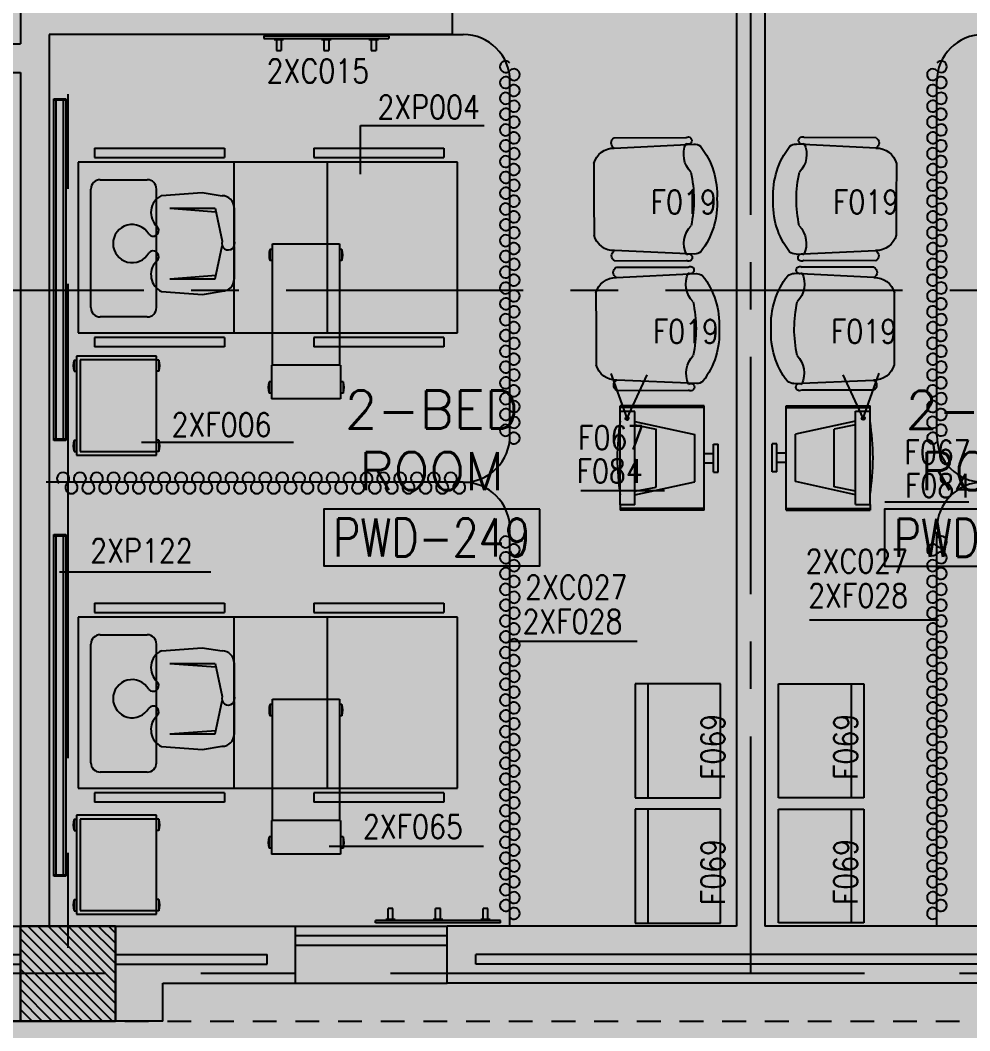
# Model space of a CAD drawing. Extents: x 88852.7 to 88945.7, y 39921.6 to 40001.1.
# Drawn here: x 88920.56 to 88925.57, y 39928.18 to 39933.5 of the extents above; entities that cross this region are included whole.
import ezdxf
from ezdxf.enums import TextEntityAlignment as Align

# ---------------------------------------------------------------- set-up
doc = ezdxf.new("R2010")
doc.units = 0
doc.header["$MEASUREMENT"] = 0
doc.header["$PDMODE"] = 34
for name, pattern in [('CENTER', [2, 1.25, -0.25, 0.25, -0.25]), ('CENTERX2', [4, 2.5, -0.5, 0.5, -0.5]), ('HIDDEN2', [0.1875, 0.125, -0.0625])]:
    doc.linetypes.add(name, pattern=pattern)
doc.layers.get('0').update_dxf_attribs({"linetype": 'CONTINUOUS'})
doc.layers.get('DEFPOINTS').update_dxf_attribs({"linetype": 'CONTINUOUS'})
for name, color, linetype in [('A-TEXT', 7, 'CONTINUOUS'), ('AX-DIM', 4, 'CONTINUOUS'), ('AXES', 11, 'CENTERX2'), ('AXES1', 11, 'CENTER'), ('COL', 2, 'CONTINUOUS'), ('HAT', 8, 'CONTINUOUS'), ('HIDDEN', 9, 'HIDDEN2'), ('INSUL', 4, 'CONTINUOUS'), ('MEDICAL', 4, 'CONTINUOUS'), ('NON-MEDICAL', 4, 'CONTINUOUS'), ('RM-BOX', 4, 'CONTINUOUS'), ('RM-NAME', 2, 'CONTINUOUS'), ('RM-NO', 2, 'CONTINUOUS'), ('WALL', 4, 'CONTINUOUS'), ('WIN', 3, 'CONTINUOUS')]:
    doc.layers.add(name, color=color, linetype=linetype)
doc.styles.add('ROMANS', font='ROMANS.shx', dxfattribs={"width": 0.6})
doc.dimstyles.new('DIM-OUT', dxfattribs={"dimscale": 0, "dimtxt": 0.24, "dimasz": 0.08, "dimexe": 0.02, "dimexo": 0.02, "dimgap": 0.05, "dimtad": 1, "dimdec": 0, "dimlfac": 1000, "dimzin": 0, "dimdsep": 46, "dimtxsty": 'ROMANS', "dimblk1": 'ARCHTICK', "dimblk2": 'ARCHTICK', "dimsah": 1, "dimcen": 0.01, "dimdle": 0.08, "dimclrd": 4, "dimclre": 4, "dimclrt": 2, "dimadec": 0, "dimazin": 0, "dimtp": 2, "dimtm": 2, "dimtfac": 0.114286, "dimtdec": 0, "dimtix": 1, "dimtmove": 2, "dimatfit": 3, "dimldrblk": 'ARCHTICK', "dimfxl": 0, "dimtolj": 1, "dimtzin": 0, "dimarcsym": 0})

# ---------------------------------------------------------------- blocks, each defined once
blk = doc.blocks.new('_ARCHTICK')
at = {"color": 0, "linetype": 'ByBlock', "const_width": 0.15}
blk.add_lwpolyline([(-0.5, -0.5), (0.5, 0.5)], dxfattribs=at)
blk = doc.blocks.new('*D596')
at = {"layer": 'AX-DIM', "color": 4, "lineweight": -2}
for p, q in [((88944.3103, 39928.3096), (88944.3103, 39922.9246)), ((88943.6303, 39928.2296), (88944.3303, 39928.2296)), ((88903.5404, 39923.0046), (88944.3303, 39923.0046))]:
    blk.add_line(p, q, dxfattribs=at)
at = {"layer": 'DEFPOINTS', "color": 0}
for p in [(88943.6103, 39928.2296), (88903.5204, 39923.0046), (88944.3103, 39923.0046)]:
    blk.add_point(p, dxfattribs=at)
at = {"layer": 'AX-DIM', "color": 4, "lineweight": -2, "xscale": 0.08, "yscale": 0.08, "zscale": 0.08}
for p, rotation in [((88944.3103, 39928.2296), 90), ((88944.3103, 39923.0046), 270)]:
    blk.add_blockref('_ARCHTICK', p, dxfattribs=dict(at, rotation=rotation))
at = {"layer": 'AX-DIM', "color": 2, "insert": (88944.1403, 39925.6171), "char_height": 0.24, "attachment_point": 5, "rotation": 90, "style": 'ROMANS'}
blk.add_mtext('\\A1;5225', dxfattribs=at)
blk = doc.blocks.new('RM1')
at = {"layer": 'RM-BOX'}
blk.add_lwpolyline([(569.9, -200), (-569.9, -200), (-569.9, -500), (569.9, -500)], close=True, dxfattribs=at)
at = {"layer": 'RM-NAME', "style": 'ROMANS'}
for tag, p in [('ROOMNAME1', (0, 323.8)), ('ROOMNAME2', (0, 0))]:
    blk.add_attdef(tag, text='', height=200, dxfattribs=at).set_placement(p, align=Align.MIDDLE)
at = {"layer": 'RM-NO', "style": 'ROMANS', "width": 0.8}
blk.add_attdef('ROOMNO', text='', height=200, dxfattribs=at).set_placement((0, -350), align=Align.MIDDLE)
blk = doc.blocks.new('*X566')
at = {"color": 0}
for p, q in [((238728.6, 177104.2), (239214.1, 177589.7)), ((238728.6, 177157.2), (239161.1, 177589.7)), ((238728.6, 177210.3), (239108, 177589.7)), ((238728.6, 177263.3), (239055, 177589.7)), ((238728.6, 177316.3), (239002, 177589.7)), ((238728.6, 177369.4), (238948.9, 177589.7)), ((238728.6, 177422.4), (238895.9, 177589.7)), ((238728.6, 177475.4), (238842.9, 177589.7)), ((238728.6, 177528.5), (238789.8, 177589.7)), ((238728.6, 177581.5), (238736.8, 177589.7)), ((238767.1, 177089.7), (239228.6, 177551.2)), ((238820.2, 177089.7), (239228.6, 177498.1)), ((238873.2, 177089.7), (239228.6, 177445.1)), ((238926.2, 177089.7), (239228.6, 177392.1)), ((238979.3, 177089.7), (239228.6, 177339)), ((239032.3, 177089.7), (239228.6, 177286)), ((239085.3, 177089.7), (239228.6, 177233)), ((239138.4, 177089.7), (239228.6, 177179.9)), ((239191.4, 177089.7), (239228.6, 177126.9))]:
    blk.add_line(p, q, dxfattribs=at)

msp = doc.modelspace()

# ---------------------------------------------------------------- linework, layer by layer
at = {"layer": 'AXES'}
for p, q in [((88920.8103, 39921.6153), (88920.8103, 40000.4279)), ((88945.0103, 39928.4796), (88876.9703, 39928.4796))]:
    msp.add_line(p, q, dxfattribs=at)
at = {"layer": 'AXES1'}
for p, q in [((88924.4103, 39928.4796), (88924.4103, 39987.2996)), ((88924.4103, 39928.4796), (88924.4103, 39987.2996)), ((88935.2103, 39932.0796), (88874.5703, 39932.0796)), ((88935.2103, 39932.0796), (88892.9203, 39932.0796)), ((88935.2103, 39932.0796), (88892.9203, 39932.0796))]:
    msp.add_line(p, q, dxfattribs=at)
at = {"layer": 'COL'}
msp.add_lwpolyline([(88921.0603, 39928.7296), (88921.0603, 39928.2296), (88920.5603, 39928.2296), (88920.5603, 39928.7296)], close=True, dxfattribs=at)
at = {"layer": 'HIDDEN'}
msp.add_line((88903.1103, 39928.2296), (88934.9603, 39928.2296), dxfattribs=at)
at = {"layer": 'INSUL'}
for p, q in [((88919.5603, 39928.5796), (88920.5603, 39928.5796)), ((88921.0603, 39928.5796), (88921.8603, 39928.5796)), ((88921.8603, 39928.5296), (88921.8603, 39928.5796)), ((88922.9603, 39928.5296), (88922.9603, 39928.5796)), ((88925.8603, 39928.5796), (88922.9603, 39928.5796)), ((88919.5603, 39928.5296), (88920.5603, 39928.5296)), ((88921.0603, 39928.5296), (88921.8603, 39928.5296)), ((88925.8603, 39928.5296), (88922.9603, 39928.5296))]:
    msp.add_line(p, q, dxfattribs=at)
at = {"layer": 'MEDICAL'}
for p, q in [((88922.507, 39933.4296), (88922.8946, 39933.4296)), ((88923.1407, 39931.3154), (88923.1407, 39933.1835)), ((88925.3911, 39931.3156), (88925.3911, 39933.1835)), ((88920.7358, 39933.0904), (88920.7989, 39933.0904)), ((88920.7358, 39931.29), (88920.7358, 39933.0904)), ((88920.7358, 39933.0842), (88920.7989, 39933.0842)), ((88920.7474, 39931.2961), (88920.7474, 39933.0842)), ((88920.7843, 39933.0842), (88920.7843, 39931.2961)), ((88920.7989, 39933.0904), (88920.7989, 39931.29)), ((88920.9501, 39932.8306), (88920.9501, 39932.7814)), ((88920.9501, 39932.8306), (88921.6358, 39932.8306)), ((88920.9501, 39932.7814), (88921.6358, 39932.7814)), ((88921.6358, 39932.8306), (88921.6358, 39932.7814)), ((88922.1059, 39932.8306), (88922.1059, 39932.7814)), ((88922.1059, 39932.8306), (88922.7916, 39932.8306)), ((88922.1059, 39932.7814), (88922.7916, 39932.7814)), ((88922.7916, 39932.8306), (88922.7916, 39932.7814)), ((88920.8641, 39932.7564), (88920.8641, 39931.8564)), ((88922.8641, 39932.7564), (88920.8641, 39932.7564)), ((88921.6845, 39932.7564), (88921.6845, 39931.8564)), ((88922.1766, 39932.7564), (88922.1766, 39931.8564)), ((88922.8641, 39931.8564), (88922.8641, 39932.7564)), ((88920.9802, 39932.6641), (88921.2276, 39932.6641)), ((88920.931, 39931.9896), (88920.931, 39932.6149)), ((88921.2768, 39931.9896), (88921.2768, 39932.6149)), ((88921.8894, 39932.3255), (88922.2413, 39932.3255)), ((88921.8894, 39931.6857), (88921.8894, 39932.3255)), ((88922.2413, 39932.3255), (88922.2413, 39931.6857)), ((88921.8894, 39932.2966), (88921.875, 39932.2966)), ((88921.875, 39932.2966), (88921.875, 39932.2376)), ((88922.2542, 39932.2966), (88922.2413, 39932.2966)), ((88922.2542, 39932.2966), (88922.2542, 39932.2376)), ((88921.8894, 39932.2376), (88921.875, 39932.2376)), ((88922.2542, 39932.2376), (88922.2413, 39932.2376)), ((88921.2276, 39931.9404), (88920.9802, 39931.9404)), ((88920.8641, 39931.8564), (88922.8641, 39931.8564)), ((88921.6358, 39931.8314), (88920.9501, 39931.8314)), ((88920.9501, 39931.8314), (88920.9501, 39931.7822)), ((88921.6358, 39931.8314), (88921.6358, 39931.7822)), ((88922.7916, 39931.8314), (88922.1059, 39931.8314)), ((88922.1059, 39931.8314), (88922.1059, 39931.7822)), ((88922.7916, 39931.8314), (88922.7916, 39931.7822)), ((88921.6358, 39931.7822), (88920.9501, 39931.7822)), ((88922.7916, 39931.7822), (88922.1059, 39931.7822)), ((88920.8543, 39931.7342), (88920.8543, 39931.2126)), ((88921.2775, 39931.7342), (88920.8543, 39931.7342)), ((88920.874, 39931.7145), (88920.874, 39931.2322)), ((88921.2775, 39931.7145), (88920.874, 39931.7145)), ((88921.2775, 39931.2126), (88921.2775, 39931.7342)), ((88920.8421, 39931.7132), (88920.8421, 39931.6541)), ((88920.8421, 39931.7132), (88920.8543, 39931.7132)), ((88921.2897, 39931.7132), (88921.2775, 39931.7132)), ((88921.2897, 39931.7132), (88921.2897, 39931.6541)), ((88922.2474, 39931.6857), (88921.8833, 39931.6857)), ((88921.8833, 39931.6857), (88921.8833, 39931.5085)), ((88922.2474, 39931.6857), (88922.2474, 39931.5085)), ((88920.8421, 39931.6541), (88920.8543, 39931.6541)), ((88921.2897, 39931.6541), (88921.2775, 39931.6541)), ((88923.7585, 39931.4065), (88923.6737, 39931.6433)), ((88923.7585, 39931.4065), (88923.8633, 39931.6351)), ((88925.0028, 39931.4067), (88924.898, 39931.6354)), ((88925.0028, 39931.4067), (88925.0876, 39931.6435)), ((88921.8833, 39931.5986), (88921.8713, 39931.5986)), ((88921.8713, 39931.5986), (88921.8713, 39931.5395)), ((88922.2617, 39931.5986), (88922.2474, 39931.5986)), ((88922.2617, 39931.5986), (88922.2617, 39931.5395)), ((88921.8833, 39931.5395), (88921.8713, 39931.5395)), ((88922.2474, 39931.5085), (88921.8833, 39931.5085)), ((88922.2617, 39931.5395), (88922.2474, 39931.5395)), ((88923.7223, 39931.443), (88923.7223, 39931.4725)), ((88924.1652, 39931.4725), (88923.7223, 39931.4725)), ((88924.1652, 39931.4627), (88923.7223, 39931.4627)), ((88924.1652, 39930.9214), (88924.1652, 39931.4725)), ((88924.5961, 39931.4728), (88925.0391, 39931.4728)), ((88924.5961, 39930.9216), (88924.5961, 39931.4728)), ((88924.5961, 39931.4629), (88925.0391, 39931.4629)), ((88925.0391, 39931.4433), (88925.0391, 39931.4728)), ((88923.7996, 39931.443), (88923.7223, 39931.443)), ((88923.7223, 39930.9509), (88923.7223, 39931.443)), ((88923.7996, 39930.9509), (88923.7996, 39931.443)), ((88924.9617, 39930.9511), (88924.9617, 39931.4433)), ((88924.9617, 39931.4433), (88925.0391, 39931.4433)), ((88925.0391, 39930.9511), (88925.0391, 39931.4433)), ((88923.7996, 39931.3903), (88924.116, 39931.3217)), ((88923.7996, 39931.3716), (88923.9121, 39931.3497)), ((88923.9121, 39931.0442), (88923.9121, 39931.3497)), ((88924.9617, 39931.3906), (88924.6454, 39931.322)), ((88924.9617, 39931.3719), (88924.8492, 39931.3499)), ((88924.8492, 39931.0445), (88924.8492, 39931.3499)), ((88920.7989, 39931.2961), (88920.7358, 39931.2961)), ((88920.7989, 39931.29), (88920.7358, 39931.29)), ((88920.8421, 39931.2904), (88920.8421, 39931.2314)), ((88920.8421, 39931.2904), (88920.8543, 39931.2904)), ((88921.2897, 39931.2904), (88921.2775, 39931.2904)), ((88921.2897, 39931.2904), (88921.2897, 39931.2314)), ((88924.116, 39931.0722), (88924.116, 39931.3217)), ((88924.6454, 39931.0724), (88924.6454, 39931.322)), ((88924.2144, 39931.1231), (88924.2144, 39931.2708)), ((88924.2144, 39931.2708), (88924.2388, 39931.2708)), ((88924.2388, 39931.1231), (88924.2388, 39931.2708)), ((88924.5469, 39931.271), (88924.5225, 39931.271)), ((88924.5225, 39931.1234), (88924.5225, 39931.271)), ((88924.5469, 39931.1234), (88924.5469, 39931.271)), ((88920.8421, 39931.2314), (88920.8543, 39931.2314)), ((88920.8543, 39931.2126), (88921.2775, 39931.2126)), ((88920.874, 39931.2322), (88921.2775, 39931.2322)), ((88921.2897, 39931.2314), (88921.2775, 39931.2314)), ((88924.1652, 39931.2216), (88924.2144, 39931.2216)), ((88924.5961, 39931.2218), (88924.5469, 39931.2218)), ((88924.1652, 39931.1723), (88924.2144, 39931.1723)), ((88924.5961, 39931.1726), (88924.5469, 39931.1726)), ((88924.2144, 39931.1231), (88924.2388, 39931.1231)), ((88924.5469, 39931.1234), (88924.5225, 39931.1234)), ((88922.8946, 39931.0693), (88920.6959, 39931.0693)), ((88923.7996, 39931.0036), (88924.116, 39931.0722)), ((88923.7996, 39931.0223), (88923.9121, 39931.0442)), ((88924.9617, 39931.0038), (88924.6454, 39931.0724)), ((88924.9617, 39931.0225), (88924.8492, 39931.0445)), ((88923.7996, 39930.9509), (88923.7223, 39930.9509)), ((88923.7223, 39930.9509), (88923.7223, 39930.9214)), ((88924.1652, 39930.9312), (88923.7223, 39930.9312)), ((88924.1652, 39930.9214), (88923.7223, 39930.9214)), ((88924.5961, 39930.9314), (88925.0391, 39930.9314)), ((88924.5961, 39930.9216), (88925.0391, 39930.9216)), ((88924.9617, 39930.9511), (88925.0391, 39930.9511)), ((88925.0391, 39930.9511), (88925.0391, 39930.9216)), ((88923.1407, 39928.7296), (88923.1407, 39930.8202)), ((88920.7358, 39928.9928), (88920.7358, 39930.7931)), ((88920.7358, 39930.7931), (88920.7989, 39930.7931)), ((88920.7358, 39930.787), (88920.7989, 39930.787)), ((88920.7474, 39928.9989), (88920.7474, 39930.787)), ((88920.7843, 39930.787), (88920.7843, 39928.9989)), ((88920.7989, 39930.7931), (88920.7989, 39928.9928)), ((88925.3911, 39928.7298), (88925.3911, 39930.8082)), ((88920.9501, 39930.4318), (88920.9501, 39930.3826)), ((88920.9501, 39930.4318), (88921.6358, 39930.4318)), ((88921.6358, 39930.4318), (88921.6358, 39930.3826)), ((88922.1059, 39930.4318), (88922.1059, 39930.3826)), ((88922.1059, 39930.4318), (88922.7916, 39930.4318)), ((88922.7916, 39930.4318), (88922.7916, 39930.3826)), ((88920.8641, 39930.3576), (88920.8641, 39929.4576)), ((88922.8641, 39930.3576), (88920.8641, 39930.3576)), ((88920.9501, 39930.3826), (88921.6358, 39930.3826)), ((88921.6845, 39930.3576), (88921.6845, 39929.4576)), ((88922.1059, 39930.3826), (88922.7916, 39930.3826)), ((88922.1766, 39930.3576), (88922.1766, 39929.4576)), ((88922.8641, 39929.4576), (88922.8641, 39930.3576)), ((88920.9802, 39930.2653), (88921.2276, 39930.2653)), ((88920.931, 39929.5908), (88920.931, 39930.2161)), ((88921.2768, 39929.5908), (88921.2768, 39930.2161)), ((88921.8894, 39929.2869), (88921.8894, 39929.9266)), ((88921.8894, 39929.9266), (88922.2413, 39929.9266)), ((88922.2413, 39929.9266), (88922.2413, 39929.2869)), ((88921.8894, 39929.8978), (88921.875, 39929.8978)), ((88921.875, 39929.8978), (88921.875, 39929.8388)), ((88922.2542, 39929.8978), (88922.2413, 39929.8978)), ((88922.2542, 39929.8978), (88922.2542, 39929.8388)), ((88921.8894, 39929.8388), (88921.875, 39929.8388)), ((88922.2542, 39929.8388), (88922.2413, 39929.8388)), ((88921.2276, 39929.5415), (88920.9802, 39929.5415)), ((88920.8641, 39929.4576), (88922.8641, 39929.4576)), ((88921.6358, 39929.4326), (88920.9501, 39929.4326)), ((88920.9501, 39929.4326), (88920.9501, 39929.3834)), ((88921.6358, 39929.4326), (88921.6358, 39929.3834)), ((88922.7916, 39929.4326), (88922.1059, 39929.4326)), ((88922.1059, 39929.4326), (88922.1059, 39929.3834)), ((88922.7916, 39929.4326), (88922.7916, 39929.3834)), ((88921.6358, 39929.3834), (88920.9501, 39929.3834)), ((88922.7916, 39929.3834), (88922.1059, 39929.3834)), ((88920.8421, 39929.2927), (88920.8421, 39929.2337)), ((88920.8421, 39929.2927), (88920.8543, 39929.2927)), ((88921.2775, 39929.3138), (88920.8543, 39929.3138)), ((88920.8543, 39929.3138), (88920.8543, 39928.7921)), ((88920.874, 39929.2941), (88920.874, 39928.8118)), ((88921.2775, 39929.2941), (88920.874, 39929.2941)), ((88921.2775, 39928.7921), (88921.2775, 39929.3138)), ((88921.2897, 39929.2927), (88921.2775, 39929.2927)), ((88921.2897, 39929.2927), (88921.2897, 39929.2337)), ((88922.2474, 39929.2869), (88921.8833, 39929.2869)), ((88921.8833, 39929.2869), (88921.8833, 39929.1097)), ((88922.2474, 39929.2869), (88922.2474, 39929.1097)), ((88920.8421, 39929.2337), (88920.8543, 39929.2337)), ((88921.2897, 39929.2337), (88921.2775, 39929.2337)), ((88921.8833, 39929.1998), (88921.8713, 39929.1998)), ((88921.8713, 39929.1998), (88921.8713, 39929.1407)), ((88922.2617, 39929.1998), (88922.2474, 39929.1998)), ((88922.2617, 39929.1998), (88922.2617, 39929.1407)), ((88921.8833, 39929.1407), (88921.8713, 39929.1407)), ((88922.2474, 39929.1097), (88921.8833, 39929.1097)), ((88922.2617, 39929.1407), (88922.2474, 39929.1407)), ((88920.7989, 39928.9989), (88920.7358, 39928.9989)), ((88920.7989, 39928.9928), (88920.7358, 39928.9928)), ((88920.8421, 39928.87), (88920.8421, 39928.811)), ((88920.8421, 39928.87), (88920.8543, 39928.87)), ((88921.2897, 39928.87), (88921.2775, 39928.87)), ((88921.2897, 39928.87), (88921.2897, 39928.811)), ((88920.8421, 39928.811), (88920.8543, 39928.811)), ((88920.8543, 39928.7921), (88921.2775, 39928.7921)), ((88920.874, 39928.8118), (88921.2775, 39928.8118)), ((88921.2897, 39928.811), (88921.2775, 39928.811))]:
    msp.add_line(p, q, dxfattribs=at)
at = {"layer": 'MEDICAL', "const_width": 0.000738}
for points in [[(88923.6737, 39931.6207, -1), (88923.6737, 39931.6215, -1)], [(88923.8633, 39931.6122, -1), (88923.8633, 39931.6129, -1)], [(88924.898, 39931.6125, 1), (88924.898, 39931.6132, 1)], [(88925.0876, 39931.621, 1), (88925.0876, 39931.6217, 1)]]:
    msp.add_lwpolyline(points, format="xyb", close=True, dxfattribs=at)
at = {"layer": 'MEDICAL'}
for centre, radius in [((88923.7581, 39931.406), 0.00868), ((88923.7581, 39931.406), 0.00533), ((88925.0032, 39931.4063), 0.00868), ((88925.0032, 39931.4063), 0.00533)]:
    msp.add_circle(centre, radius, dxfattribs=at)
for centre, radius, start, end in [((88922.8946, 39933.1835), 0.2461, 0, 90), ((88925.6372, 39933.1835), 0.2461, 90, 180), ((88920.9802, 39932.6149), 0.0492, 90, 180), ((88921.2276, 39932.6149), 0.0492, 0, 90), ((88921.9612, 39932.2671), 0.091, 161.0754, 198.9246), ((88922.1681, 39932.2671), 0.091, 341.0754, 18.9246), ((88920.9802, 39931.9896), 0.0492, 180, 270), ((88921.2276, 39931.9896), 0.0492, 270, 0), ((88920.9283, 39931.6836), 0.091, 161.0754, 198.9246), ((88921.2036, 39931.6836), 0.091, 341.0754, 18.9246), ((88921.9574, 39931.5691), 0.091, 161.0754, 198.9246), ((88922.1755, 39931.5691), 0.091, 341.0754, 18.9246), ((88924.8922, 39931.197), 1.1858, 170.6153, 189.3847), ((88923.8691, 39931.1972), 1.1858, 350.6153, 9.3847), ((88920.9283, 39931.2609), 0.091, 161.0754, 198.9246), ((88921.2036, 39931.2609), 0.091, 341.0754, 18.9246), ((88922.8946, 39931.3154), 0.2461, 270, 0.0013), ((88925.6372, 39931.3156), 0.2461, 180, 270), ((88922.8946, 39930.8232), 0.2461, 0, 90), ((88925.6372, 39930.8235), 0.2461, 90, 180), ((88920.9802, 39930.2161), 0.0492, 90, 180), ((88921.2276, 39930.2161), 0.0492, 0, 90), ((88921.9612, 39929.8683), 0.091, 161.0754, 198.9246), ((88922.1681, 39929.8683), 0.091, 341.0754, 18.9246), ((88920.9802, 39929.5908), 0.0492, 180, 270), ((88921.2276, 39929.5908), 0.0492, 270, 0), ((88920.9283, 39929.2632), 0.091, 161.0754, 198.9246), ((88921.2036, 39929.2632), 0.091, 341.0754, 18.9246), ((88921.9574, 39929.1703), 0.091, 161.0754, 198.9246), ((88922.1755, 39929.1703), 0.091, 341.0754, 18.9246), ((88920.9283, 39928.8405), 0.091, 161.0754, 198.9246), ((88921.2036, 39928.8405), 0.091, 341.0754, 18.9246)]:
    msp.add_arc(centre, radius, start, end, dxfattribs=at)
at = {"layer": 'MEDICAL', "color": 15}
for centre, radius, start, end in [((88923.118, 39933.2592), 0.0302, 43.5684, 316.4316), ((88925.4137, 39933.2595), 0.0302, 223.5684, 136.4316), ((88923.118, 39933.1759), 0.0302, 43.5684, 316.4316), ((88923.1618, 39933.2176), 0.0302, 223.5684, 136.4316), ((88925.3699, 39933.2178), 0.0302, 43.5684, 316.4316), ((88925.4137, 39933.1762), 0.0302, 223.5684, 136.4316), ((88923.1618, 39933.1343), 0.0302, 223.5684, 136.4316), ((88925.3699, 39933.1345), 0.0302, 43.5684, 316.4316), ((88923.118, 39933.0926), 0.0302, 43.5684, 316.4316), ((88925.4137, 39933.0928), 0.0302, 223.5684, 136.4316), ((88923.1618, 39933.0509), 0.0302, 223.5684, 136.4316), ((88925.3699, 39933.0512), 0.0302, 43.5684, 316.4316), ((88923.118, 39933.0093), 0.0302, 43.5684, 316.4316), ((88923.1618, 39932.9676), 0.0302, 223.5684, 136.4316), ((88925.3699, 39932.9679), 0.0302, 43.5684, 316.4316), ((88925.4137, 39933.0095), 0.0302, 223.5684, 136.4316), ((88923.118, 39932.926), 0.0302, 43.5684, 316.4316), ((88925.4137, 39932.9262), 0.0302, 223.5684, 136.4316), ((88923.1618, 39932.8843), 0.0302, 223.5684, 136.4316), ((88925.3699, 39932.8846), 0.0302, 43.5684, 316.4316), ((88923.118, 39932.8427), 0.0302, 43.5684, 316.4316), ((88925.4137, 39932.8429), 0.0302, 223.5684, 136.4316), ((88923.118, 39932.7593), 0.0302, 43.5684, 316.4316), ((88923.1618, 39932.801), 0.0302, 223.5684, 136.4316), ((88925.3699, 39932.8012), 0.0302, 43.5684, 316.4316), ((88925.4137, 39932.7596), 0.0302, 223.5684, 136.4316), ((88923.1618, 39932.7177), 0.0302, 223.5684, 136.4316), ((88925.3699, 39932.7179), 0.0302, 43.5684, 316.4316), ((88923.118, 39932.676), 0.0302, 43.5684, 316.4316), ((88925.4137, 39932.6763), 0.0302, 223.5684, 136.4316), ((88923.118, 39932.5927), 0.0302, 43.5684, 316.4316), ((88923.1618, 39932.6344), 0.0302, 223.5684, 136.4316), ((88925.3699, 39932.6346), 0.0302, 43.5684, 316.4316), ((88925.4137, 39932.593), 0.0302, 223.5684, 136.4316), ((88923.1618, 39932.5511), 0.0302, 223.5684, 136.4316), ((88925.3699, 39932.5513), 0.0302, 43.5684, 316.4316), ((88923.118, 39932.5094), 0.0302, 43.5684, 316.4316), ((88925.4137, 39932.5096), 0.0302, 223.5684, 136.4316), ((88923.1618, 39932.4677), 0.0302, 223.5684, 136.4316), ((88925.3699, 39932.468), 0.0302, 43.5684, 316.4316), ((88923.118, 39932.4261), 0.0302, 43.5684, 316.4316), ((88923.1618, 39932.3844), 0.0302, 223.5684, 136.4316), ((88925.3699, 39932.3847), 0.0302, 43.5684, 316.4316), ((88925.4137, 39932.4263), 0.0302, 223.5684, 136.4316), ((88923.118, 39932.3428), 0.0302, 43.5684, 316.4316), ((88925.4137, 39932.343), 0.0302, 223.5684, 136.4316), ((88923.1618, 39932.3011), 0.0302, 223.5684, 136.4316), ((88925.3699, 39932.3014), 0.0302, 43.5684, 316.4316), ((88923.118, 39932.2595), 0.0302, 43.5684, 316.4316), ((88923.1618, 39932.2178), 0.0302, 223.5684, 136.4316), ((88925.3699, 39932.2181), 0.0302, 43.5684, 316.4316), ((88925.4137, 39932.2597), 0.0302, 223.5684, 136.4316), ((88923.118, 39932.1761), 0.0302, 43.5684, 316.4316), ((88925.4137, 39932.1764), 0.0302, 223.5684, 136.4316), ((88923.1618, 39932.1345), 0.0302, 223.5684, 136.4316), ((88925.3699, 39932.1347), 0.0302, 43.5684, 316.4316), ((88923.118, 39932.0928), 0.0302, 43.5684, 316.4316), ((88925.4137, 39932.0931), 0.0302, 223.5684, 136.4316), ((88923.118, 39932.0095), 0.0302, 43.5684, 316.4316), ((88923.1618, 39932.0512), 0.0302, 223.5684, 136.4316), ((88925.3699, 39932.0514), 0.0302, 43.5684, 316.4316), ((88925.4137, 39932.0098), 0.0302, 223.5684, 136.4316), ((88923.1618, 39931.9679), 0.0302, 223.5684, 136.4316), ((88925.3699, 39931.9681), 0.0302, 43.5684, 316.4316), ((88923.118, 39931.9262), 0.0302, 43.5684, 316.4316), ((88925.4137, 39931.9265), 0.0302, 223.5684, 136.4316), ((88923.1618, 39931.8846), 0.0302, 223.5684, 136.4316), ((88925.3699, 39931.8848), 0.0302, 43.5684, 316.4316), ((88923.118, 39931.8429), 0.0302, 43.5684, 316.4316), ((88923.1618, 39931.8012), 0.0302, 223.5684, 136.4316), ((88925.3699, 39931.8015), 0.0302, 43.5684, 316.4316), ((88925.4137, 39931.8431), 0.0302, 223.5684, 136.4316), ((88923.118, 39931.7596), 0.0302, 43.5684, 316.4316), ((88925.4137, 39931.7598), 0.0302, 223.5684, 136.4316), ((88923.1618, 39931.7179), 0.0302, 223.5684, 136.4316), ((88925.3699, 39931.7182), 0.0302, 43.5684, 316.4316), ((88923.118, 39931.6763), 0.0302, 43.5684, 316.4316), ((88923.1618, 39931.6346), 0.0302, 223.5684, 136.4316), ((88925.3699, 39931.6349), 0.0302, 43.5684, 316.4316), ((88925.4137, 39931.6765), 0.0302, 223.5684, 136.4316), ((88923.118, 39931.593), 0.0302, 43.5684, 316.4316), ((88925.4137, 39931.5932), 0.0302, 223.5684, 136.4316), ((88923.1618, 39931.5513), 0.0302, 223.5684, 136.4316), ((88925.3699, 39931.5515), 0.0302, 43.5684, 316.4316), ((88923.118, 39931.5096), 0.0302, 43.5684, 316.4316), ((88925.4137, 39931.5099), 0.0302, 223.5684, 136.4316), ((88923.118, 39931.4263), 0.0302, 43.5684, 316.4316), ((88923.1618, 39931.468), 0.0302, 223.5684, 136.4316), ((88925.3699, 39931.4682), 0.0302, 43.5684, 316.4316), ((88925.4137, 39931.4266), 0.0302, 223.5684, 136.4316), ((88923.1618, 39931.3847), 0.0302, 223.5684, 136.4316), ((88925.3699, 39931.3849), 0.0302, 43.5684, 316.4316), ((88923.118, 39931.343), 0.0302, 43.5684, 316.4316), ((88925.4137, 39931.3433), 0.0302, 223.5684, 136.4316), ((88923.1618, 39931.3014), 0.0302, 223.5684, 136.4316), ((88925.3699, 39931.3016), 0.0302, 43.5684, 316.4316), ((88920.7842, 39931.0881), 0.0322, 313.5684, 226.4316), ((88920.8731, 39931.0881), 0.0322, 313.5684, 226.4316), ((88920.9619, 39931.0881), 0.0322, 313.5684, 226.4316), ((88921.0508, 39931.0881), 0.0322, 313.5684, 226.4316), ((88921.1397, 39931.0881), 0.0322, 313.5684, 226.4316), ((88921.2285, 39931.0881), 0.0322, 313.5684, 226.4316), ((88921.3174, 39931.0881), 0.0322, 313.5684, 226.4316), ((88921.4063, 39931.0881), 0.0322, 313.5684, 226.4316), ((88921.4951, 39931.0881), 0.0322, 313.5684, 226.4316), ((88921.584, 39931.0881), 0.0322, 313.5684, 226.4316), ((88921.6729, 39931.0881), 0.0322, 313.5684, 226.4316), ((88921.7617, 39931.0881), 0.0322, 313.5684, 226.4316), ((88921.8506, 39931.0881), 0.0322, 313.5684, 226.4316), ((88921.9395, 39931.0881), 0.0322, 313.5684, 226.4316), ((88922.0283, 39931.0881), 0.0322, 313.5684, 226.4316), ((88922.1172, 39931.0881), 0.0322, 313.5684, 226.4316), ((88922.2061, 39931.0881), 0.0322, 313.5684, 226.4316), ((88922.2949, 39931.0881), 0.0322, 313.5684, 226.4316), ((88922.3838, 39931.0881), 0.0322, 313.5684, 226.4316), ((88922.4727, 39931.0881), 0.0322, 313.5684, 226.4316), ((88922.5616, 39931.0881), 0.0322, 313.5684, 226.4316), ((88922.6504, 39931.0881), 0.0322, 313.5684, 226.4316), ((88922.7393, 39931.0881), 0.0322, 313.5684, 226.4316), ((88922.8282, 39931.0881), 0.0322, 313.5684, 226.4316), ((88920.8286, 39931.0414), 0.0322, 133.5684, 46.4316), ((88920.9175, 39931.0414), 0.0322, 133.5684, 46.4316), ((88921.0064, 39931.0414), 0.0322, 133.5684, 46.4316), ((88921.0952, 39931.0414), 0.0322, 133.5684, 46.4316), ((88921.1841, 39931.0414), 0.0322, 133.5684, 46.4316), ((88921.273, 39931.0414), 0.0322, 133.5684, 46.4316), ((88921.3618, 39931.0414), 0.0322, 133.5684, 46.4316), ((88921.4507, 39931.0414), 0.0322, 133.5684, 46.4316), ((88921.5396, 39931.0414), 0.0322, 133.5684, 46.4316), ((88921.6284, 39931.0414), 0.0322, 133.5684, 46.4316), ((88921.7173, 39931.0414), 0.0322, 133.5684, 46.4316), ((88921.8062, 39931.0414), 0.0322, 133.5684, 46.4316), ((88921.895, 39931.0414), 0.0322, 133.5684, 46.4316), ((88921.9839, 39931.0414), 0.0322, 133.5684, 46.4316), ((88922.0728, 39931.0414), 0.0322, 133.5684, 46.4316), ((88922.1616, 39931.0414), 0.0322, 133.5684, 46.4316), ((88922.2505, 39931.0414), 0.0322, 133.5684, 46.4316), ((88922.3394, 39931.0414), 0.0322, 133.5684, 46.4316), ((88922.4282, 39931.0414), 0.0322, 133.5684, 46.4316), ((88922.5171, 39931.0414), 0.0322, 133.5684, 46.4316), ((88922.606, 39931.0414), 0.0322, 133.5684, 46.4316), ((88922.6949, 39931.0414), 0.0322, 133.5684, 46.4316), ((88922.7837, 39931.0414), 0.0322, 133.5684, 46.4316), ((88922.8726, 39931.0414), 0.0322, 133.5684, 46.4316), ((88923.118, 39930.7545), 0.0302, 43.5684, 316.4316), ((88925.4137, 39930.7548), 0.0302, 223.5684, 136.4316), ((88923.1618, 39930.7129), 0.0302, 223.5684, 136.4316), ((88925.3699, 39930.7131), 0.0302, 43.5684, 316.4316), ((88923.118, 39930.6712), 0.0302, 43.5684, 316.4316), ((88923.1618, 39930.6296), 0.0302, 223.5684, 136.4316), ((88925.3699, 39930.6298), 0.0302, 43.5684, 316.4316), ((88925.4137, 39930.6715), 0.0302, 223.5684, 136.4316), ((88923.118, 39930.5879), 0.0302, 43.5684, 316.4316), ((88925.4137, 39930.5882), 0.0302, 223.5684, 136.4316), ((88923.1618, 39930.5463), 0.0302, 223.5684, 136.4316), ((88925.3699, 39930.5465), 0.0302, 43.5684, 316.4316), ((88923.118, 39930.5046), 0.0302, 43.5684, 316.4316), ((88923.1618, 39930.4629), 0.0302, 223.5684, 136.4316), ((88925.3699, 39930.4632), 0.0302, 43.5684, 316.4316), ((88925.4137, 39930.5048), 0.0302, 223.5684, 136.4316), ((88923.118, 39930.4213), 0.0302, 43.5684, 316.4316), ((88925.4137, 39930.4215), 0.0302, 223.5684, 136.4316), ((88923.1618, 39930.3796), 0.0302, 223.5684, 136.4316), ((88925.3699, 39930.3799), 0.0302, 43.5684, 316.4316), ((88923.118, 39930.338), 0.0302, 43.5684, 316.4316), ((88925.4137, 39930.3382), 0.0302, 223.5684, 136.4316), ((88923.118, 39930.2547), 0.0302, 43.5684, 316.4316), ((88923.1618, 39930.2963), 0.0302, 223.5684, 136.4316), ((88925.3699, 39930.2966), 0.0302, 43.5684, 316.4316), ((88925.4137, 39930.2549), 0.0302, 223.5684, 136.4316), ((88923.1618, 39930.213), 0.0302, 223.5684, 136.4316), ((88925.3699, 39930.2133), 0.0302, 43.5684, 316.4316), ((88923.118, 39930.1713), 0.0302, 43.5684, 316.4316), ((88925.4137, 39930.1716), 0.0302, 223.5684, 136.4316), ((88923.118, 39930.088), 0.0302, 43.5684, 316.4316), ((88923.1618, 39930.1297), 0.0302, 223.5684, 136.4316), ((88925.3699, 39930.1299), 0.0302, 43.5684, 316.4316), ((88925.4137, 39930.0883), 0.0302, 223.5684, 136.4316), ((88923.1618, 39930.0464), 0.0302, 223.5684, 136.4316), ((88925.3699, 39930.0466), 0.0302, 43.5684, 316.4316), ((88923.118, 39930.0047), 0.0302, 43.5684, 316.4316), ((88925.4137, 39930.005), 0.0302, 223.5684, 136.4316), ((88923.1618, 39929.9631), 0.0302, 223.5684, 136.4316), ((88925.3699, 39929.9633), 0.0302, 43.5684, 316.4316), ((88923.118, 39929.9214), 0.0302, 43.5684, 316.4316), ((88923.1618, 39929.8798), 0.0302, 223.5684, 136.4316), ((88925.3699, 39929.88), 0.0302, 43.5684, 316.4316), ((88925.4137, 39929.9217), 0.0302, 223.5684, 136.4316), ((88923.118, 39929.8381), 0.0302, 43.5684, 316.4316), ((88925.4137, 39929.8383), 0.0302, 223.5684, 136.4316), ((88923.1618, 39929.7964), 0.0302, 223.5684, 136.4316), ((88925.3699, 39929.7967), 0.0302, 43.5684, 316.4316), ((88923.118, 39929.7548), 0.0302, 43.5684, 316.4316), ((88925.3699, 39929.7134), 0.0302, 43.5684, 316.4316), ((88925.4137, 39929.755), 0.0302, 223.5684, 136.4316), ((88923.118, 39929.6715), 0.0302, 43.5684, 316.4316), ((88923.1618, 39929.7131), 0.0302, 223.5684, 136.4316), ((88925.4137, 39929.6717), 0.0302, 223.5684, 136.4316), ((88923.1618, 39929.6298), 0.0302, 223.5684, 136.4316), ((88925.3699, 39929.6301), 0.0302, 43.5684, 316.4316), ((88923.118, 39929.5882), 0.0302, 43.5684, 316.4316), ((88925.4137, 39929.5884), 0.0302, 223.5684, 136.4316), ((88923.118, 39929.5048), 0.0302, 43.5684, 316.4316), ((88923.1618, 39929.5465), 0.0302, 223.5684, 136.4316), ((88925.3699, 39929.5467), 0.0302, 43.5684, 316.4316), ((88925.4137, 39929.5051), 0.0302, 223.5684, 136.4316), ((88923.1618, 39929.4632), 0.0302, 223.5684, 136.4316), ((88925.3699, 39929.4634), 0.0302, 43.5684, 316.4316), ((88923.118, 39929.4215), 0.0302, 43.5684, 316.4316), ((88925.4137, 39929.4218), 0.0302, 223.5684, 136.4316), ((88923.1618, 39929.3799), 0.0302, 223.5684, 136.4316), ((88925.3699, 39929.3801), 0.0302, 43.5684, 316.4316), ((88923.118, 39929.3382), 0.0302, 43.5684, 316.4316), ((88923.1618, 39929.2966), 0.0302, 223.5684, 136.4316), ((88925.3699, 39929.2968), 0.0302, 43.5684, 316.4316), ((88925.4137, 39929.3385), 0.0302, 223.5684, 136.4316), ((88923.118, 39929.2549), 0.0302, 43.5684, 316.4316), ((88925.4137, 39929.2551), 0.0302, 223.5684, 136.4316), ((88923.1618, 39929.2132), 0.0302, 223.5684, 136.4316), ((88925.3699, 39929.2135), 0.0302, 43.5684, 316.4316), ((88923.118, 39929.1716), 0.0302, 43.5684, 316.4316), ((88923.1618, 39929.1299), 0.0302, 223.5684, 136.4316), ((88925.3699, 39929.1302), 0.0302, 43.5684, 316.4316), ((88925.4137, 39929.1718), 0.0302, 223.5684, 136.4316), ((88923.118, 39929.0883), 0.0302, 43.5684, 316.4316), ((88925.4137, 39929.0885), 0.0302, 223.5684, 136.4316), ((88923.1618, 39929.0466), 0.0302, 223.5684, 136.4316), ((88925.3699, 39929.0469), 0.0302, 43.5684, 316.4316), ((88923.118, 39929.005), 0.0302, 43.5684, 316.4316), ((88925.4137, 39929.0052), 0.0302, 223.5684, 136.4316), ((88923.118, 39928.9217), 0.0302, 43.5684, 316.4316), ((88923.1618, 39928.9633), 0.0302, 223.5684, 136.4316), ((88925.3699, 39928.9636), 0.0302, 43.5684, 316.4316), ((88925.4137, 39928.9219), 0.0302, 223.5684, 136.4316), ((88923.1618, 39928.88), 0.0302, 223.5684, 136.4316), ((88925.3699, 39928.8802), 0.0302, 43.5684, 316.4316), ((88923.118, 39928.8383), 0.0302, 43.5684, 316.4316), ((88925.4137, 39928.8386), 0.0302, 223.5684, 136.4316), ((88923.1618, 39928.7967), 0.0302, 223.5684, 136.4316), ((88925.3699, 39928.7969), 0.0302, 43.5684, 316.4316)]:
    msp.add_arc(centre, radius, start, end, dxfattribs=at)
at = {"layer": 'NON-MEDICAL'}
for p, q in [((88921.842, 39933.4214), (88921.842, 39933.4087)), ((88921.842, 39933.4214), (88922.5024, 39933.4214)), ((88922.5024, 39933.4214), (88922.5024, 39933.4087)), ((88921.842, 39933.4087), (88922.5024, 39933.4087)), ((88921.8972, 39933.4087), (88921.8972, 39933.4037)), ((88921.8972, 39933.4037), (88921.9472, 39933.4037)), ((88921.9095, 39933.4037), (88921.9095, 39933.3452)), ((88921.9349, 39933.4037), (88921.9349, 39933.3452)), ((88921.9472, 39933.4087), (88921.9472, 39933.4037)), ((88922.1472, 39933.4087), (88922.1472, 39933.4037)), ((88922.1472, 39933.4037), (88922.1972, 39933.4037)), ((88922.1595, 39933.4037), (88922.1595, 39933.3452)), ((88922.1849, 39933.4037), (88922.1849, 39933.3452)), ((88922.1972, 39933.4087), (88922.1972, 39933.4037)), ((88922.3972, 39933.4087), (88922.3972, 39933.4037)), ((88922.3972, 39933.4037), (88922.4472, 39933.4037)), ((88922.4095, 39933.4037), (88922.4095, 39933.3452)), ((88922.4349, 39933.4037), (88922.4349, 39933.3452)), ((88922.4472, 39933.4087), (88922.4472, 39933.4037)), ((88921.9095, 39933.3452), (88921.9349, 39933.3452)), ((88922.1595, 39933.3452), (88922.1849, 39933.3452)), ((88922.4095, 39933.3452), (88922.4349, 39933.3452)), ((88921.3025, 39932.5803), (88921.5182, 39932.5958)), ((88921.5182, 39932.5958), (88921.6229, 39932.5792)), ((88921.3466, 39932.5131), (88921.5864, 39932.5134)), ((88921.5864, 39932.5134), (88921.6233, 39932.3391)), ((88921.6858, 39932.5164), (88921.6861, 39932.3426)), ((88921.3466, 39932.5131), (88921.5903, 39932.4951)), ((88921.5869, 39932.1421), (88921.6233, 39932.3162)), ((88921.6861, 39932.3127), (88921.6863, 39932.1393)), ((88921.347, 39932.1418), (88921.5907, 39932.1604)), ((88921.347, 39932.1418), (88921.5869, 39932.1421)), ((88921.3031, 39932.0746), (88921.5188, 39932.0596)), ((88921.5188, 39932.0596), (88921.6235, 39932.0764)), ((88921.3025, 39930.1815), (88921.5182, 39930.197)), ((88921.5182, 39930.197), (88921.6229, 39930.1804)), ((88921.6858, 39930.1176), (88921.6861, 39929.9437)), ((88921.3466, 39930.1143), (88921.5864, 39930.1146)), ((88921.3466, 39930.1143), (88921.5903, 39930.0963)), ((88921.5864, 39930.1146), (88921.6233, 39929.9403)), ((88924.2506, 39930.006), (88923.8006, 39930.006)), ((88923.8006, 39930.006), (88923.8006, 39929.406)), ((88923.8678, 39930.006), (88923.8678, 39929.406)), ((88924.2506, 39929.406), (88924.2506, 39930.006)), ((88924.5568, 39930.0062), (88925.0068, 39930.0062)), ((88924.5568, 39929.4062), (88924.5568, 39930.0062)), ((88924.9396, 39930.0062), (88924.9396, 39929.4062)), ((88925.0068, 39930.0062), (88925.0068, 39929.4062)), ((88921.5869, 39929.7433), (88921.6233, 39929.9174)), ((88921.6861, 39929.9139), (88921.6863, 39929.7405)), ((88921.347, 39929.743), (88921.5907, 39929.7616)), ((88921.347, 39929.743), (88921.5869, 39929.7433)), ((88921.3031, 39929.6758), (88921.5188, 39929.6608)), ((88921.5188, 39929.6608), (88921.6235, 39929.6776)), ((88923.8006, 39929.406), (88924.2506, 39929.406)), ((88925.0068, 39929.4062), (88924.5568, 39929.4062)), ((88924.2506, 39929.3461), (88923.8006, 39929.3461)), ((88923.8006, 39929.3461), (88923.8006, 39928.7461)), ((88923.8678, 39929.3461), (88923.8678, 39928.7461)), ((88924.2506, 39928.7461), (88924.2506, 39929.3461)), ((88924.5568, 39929.3463), (88925.0068, 39929.3463)), ((88924.5568, 39928.7463), (88924.5568, 39929.3463)), ((88924.9396, 39929.3463), (88924.9396, 39928.7463)), ((88925.0068, 39929.3463), (88925.0068, 39928.7463)), ((88922.5239, 39928.823), (88922.4985, 39928.823)), ((88922.4985, 39928.7645), (88922.4985, 39928.823)), ((88922.5239, 39928.7645), (88922.5239, 39928.823)), ((88922.7739, 39928.823), (88922.7485, 39928.823)), ((88922.7485, 39928.7645), (88922.7485, 39928.823)), ((88922.7739, 39928.7645), (88922.7739, 39928.823)), ((88923.0239, 39928.823), (88922.9985, 39928.823)), ((88922.9985, 39928.7645), (88922.9985, 39928.823)), ((88923.0239, 39928.7645), (88923.0239, 39928.823)), ((88923.0914, 39928.7595), (88922.431, 39928.7595)), ((88922.431, 39928.7468), (88922.431, 39928.7595)), ((88923.0914, 39928.7468), (88922.431, 39928.7468)), ((88922.5362, 39928.7645), (88922.4862, 39928.7645)), ((88922.4862, 39928.7595), (88922.4862, 39928.7645)), ((88922.5362, 39928.7595), (88922.5362, 39928.7645)), ((88922.7362, 39928.7595), (88922.7362, 39928.7645)), ((88922.7862, 39928.7645), (88922.7362, 39928.7645)), ((88922.7862, 39928.7595), (88922.7862, 39928.7645)), ((88922.9862, 39928.7595), (88922.9862, 39928.7645)), ((88923.0362, 39928.7645), (88922.9862, 39928.7645)), ((88923.0362, 39928.7595), (88923.0362, 39928.7645)), ((88923.0914, 39928.7468), (88923.0914, 39928.7595)), ((88923.8006, 39928.7461), (88924.2506, 39928.7461)), ((88925.0068, 39928.7463), (88924.5568, 39928.7463))]:
    msp.add_line(p, q, dxfattribs=at)
at = {"layer": 'NON-MEDICAL', "extrusion": (0, 0, -1)}
for p, q in [((88923.6905, 39932.8847), (88924.0689, 39932.886)), ((88923.6907, 39932.8306), (88924.1104, 39932.8516)), ((88925.0706, 39932.8309), (88924.6509, 39932.8518)), ((88925.0708, 39932.8849), (88924.6925, 39932.8862)), ((88923.5829, 39932.7492), (88923.5835, 39932.56)), ((88925.1784, 39932.7494), (88925.1778, 39932.5603)), ((88923.5835, 39932.56), (88923.5842, 39932.3709)), ((88925.1778, 39932.5603), (88925.1771, 39932.3711)), ((88924.1124, 39932.2721), (88923.6926, 39932.2902)), ((88924.6489, 39932.2723), (88925.0688, 39932.2904)), ((88923.6927, 39932.2361), (88924.0711, 39932.2374)), ((88923.7017, 39932.2022), (88924.0801, 39932.2035)), ((88925.0596, 39932.2024), (88924.6813, 39932.2037)), ((88925.0686, 39932.2363), (88924.6903, 39932.2376)), ((88923.7019, 39932.1481), (88924.1216, 39932.1691)), ((88925.0594, 39932.1484), (88924.6397, 39932.1693)), ((88923.5941, 39932.0667), (88923.5947, 39931.8775)), ((88925.1672, 39932.0669), (88925.1666, 39931.8778)), ((88923.5947, 39931.8775), (88923.5954, 39931.6883)), ((88925.1666, 39931.8778), (88925.1659, 39931.6886)), ((88924.6377, 39931.5898), (88925.0576, 39931.6079)), ((88924.1236, 39931.5896), (88923.7038, 39931.6076)), ((88923.7039, 39931.5536), (88924.0823, 39931.5549)), ((88925.0574, 39931.5538), (88924.6791, 39931.5551))]:
    msp.add_line(p, q, dxfattribs=at)
for centre, radius, start, end in [((-88924.0802, 39932.87), 0.0195, 54.6483, 304.9601), ((-88924.6812, 39932.8703), 0.0195, 235.0399, 125.3517), ((-88923.7046, 39932.8577), 0.0304, 297.2255, 62.3828), ((-88924.1917, 39932.7975), 0.1352, 315.8366, 24.7277), ((-88924.1125, 39932.8006), 0.051, 87.7164, 129.3439), ((-88923.8208, 39932.5856), 0.412, 141.8512, 183.2474), ((-88924.9406, 39932.5858), 0.412, 356.7526, 38.1488), ((-88924.6489, 39932.8009), 0.051, 50.6561, 92.2836), ((-88924.5696, 39932.7977), 0.1352, 155.2723, 224.1634), ((-88925.0567, 39932.8579), 0.0304, 117.6172, 242.7745), ((-88923.6876, 39932.7227), 0.108, 14.204, 91.6646), ((-88925.0737, 39932.7229), 0.108, 88.3354, 165.796), ((-88923.3598, 39932.5495), 0.7509, 168.1814, 179.0607), ((-88925.4015, 39932.5498), 0.7509, 0.9393, 11.8186), ((-88923.3598, 39932.569), 0.7509, 180.5476, 191.427), ((-88923.8209, 39932.5361), 0.412, 176.3609, 217.7571), ((-88924.9404, 39932.5363), 0.412, 322.2429, 3.6391), ((-88925.4016, 39932.5692), 0.7509, 348.573, 359.4524), ((-88924.1934, 39932.3267), 0.1352, 334.8807, 43.7718), ((-88924.568, 39932.327), 0.1352, 136.2282, 205.1193), ((-88923.6887, 39932.3981), 0.108, 267.9438, 345.4044), ((-88925.0726, 39932.3983), 0.108, 194.5956, 272.0562), ((-88923.7067, 39932.2632), 0.0304, 297.2255, 62.3828), ((-88924.0823, 39932.2534), 0.0195, 54.6483, 304.9601), ((-88924.1141, 39932.323), 0.051, 230.2645, 271.892), ((-88924.6472, 39932.3232), 0.051, 268.108, 309.7355), ((-88924.6791, 39932.2536), 0.0195, 235.0399, 125.3517), ((-88925.0547, 39932.2634), 0.0304, 117.6172, 242.7745), ((-88923.7158, 39932.1752), 0.0304, 297.2255, 62.3828), ((-88924.0914, 39932.1875), 0.0195, 54.6483, 304.9601), ((-88924.67, 39932.1878), 0.0195, 235.0399, 125.3517), ((-88925.0455, 39932.1754), 0.0304, 117.6172, 242.7745), ((-88923.6988, 39932.0402), 0.108, 14.204, 91.6646), ((-88924.2029, 39932.115), 0.1352, 315.8366, 24.7277), ((-88924.1237, 39932.1181), 0.051, 87.7164, 129.3439), ((-88923.832, 39931.9031), 0.412, 141.8512, 183.2474), ((-88924.9294, 39931.9033), 0.412, 356.7526, 38.1488), ((-88924.6377, 39932.1184), 0.051, 50.6561, 92.2836), ((-88924.5584, 39932.1152), 0.1352, 155.2723, 224.1634), ((-88925.0626, 39932.0404), 0.108, 88.3354, 165.796), ((-88923.371, 39931.867), 0.7509, 168.1814, 179.0607), ((-88925.3903, 39931.8672), 0.7509, 0.9393, 11.8186), ((-88923.371, 39931.8865), 0.7509, 180.5476, 191.427), ((-88923.8321, 39931.8536), 0.412, 176.3609, 217.7571), ((-88924.9292, 39931.8538), 0.412, 322.2429, 3.6391), ((-88925.3904, 39931.8867), 0.7509, 348.573, 359.4524), ((-88924.2046, 39931.6442), 0.1352, 334.8807, 43.7718), ((-88924.5568, 39931.6445), 0.1352, 136.2282, 205.1193), ((-88923.6999, 39931.7156), 0.108, 267.9438, 345.4044), ((-88925.0614, 39931.7158), 0.108, 194.5956, 272.0562), ((-88925.0435, 39931.5809), 0.0304, 117.6172, 242.7745), ((-88923.7179, 39931.5807), 0.0304, 297.2255, 62.3828), ((-88924.0935, 39931.5709), 0.0195, 54.6483, 304.9601), ((-88924.1253, 39931.6405), 0.051, 230.2645, 271.892), ((-88924.636, 39931.6407), 0.051, 268.108, 309.7355), ((-88924.6679, 39931.5711), 0.0195, 235.0399, 125.3517)]:
    msp.add_arc(centre, radius, start, end, dxfattribs=at)
at = {"layer": 'NON-MEDICAL'}
for centre, radius, start, end in [((88921.3472, 39932.491), 0.0998, 116.5786, 228.5374), ((88921.623, 39932.5164), 0.0629, 0.0677, 90.0677), ((88921.1484, 39932.3272), 0.1006, 29.3714, 330.764), ((88921.2588, 39932.3958), 0.0299, 220.1114, 29.168), ((88921.2441, 39932.3877), 0.0466, 29.0182, 52.5423), ((88921.6554, 39932.3276), 0.0341, 160.3052, 25.993), ((88921.259, 39932.2589), 0.0299, 330.9674, 140.024), ((88921.3476, 39932.164), 0.0998, 138.5793, 243.5569), ((88921.2443, 39932.267), 0.0466, 307.5931, 331.1172), ((88921.6234, 39932.1392), 0.0629, 270.0677, 0.0677), ((88921.3472, 39930.0922), 0.0998, 116.5786, 228.5374), ((88921.623, 39930.1176), 0.0629, 0.0677, 90.0677), ((88921.1484, 39929.9284), 0.1006, 29.3714, 330.764), ((88921.2588, 39929.997), 0.0299, 220.1114, 29.168), ((88921.2441, 39929.9889), 0.0466, 29.0182, 52.5423), ((88921.6554, 39929.9288), 0.0341, 160.3052, 25.993), ((88921.259, 39929.8601), 0.0299, 330.9674, 140.024), ((88921.3476, 39929.7652), 0.0998, 138.5793, 243.5569), ((88921.2443, 39929.8682), 0.0466, 307.5931, 331.1172), ((88921.6234, 39929.7404), 0.0629, 270.0677, 0.0677)]:
    msp.add_arc(centre, radius, start, end, dxfattribs=at)
at = {"layer": 'WALL'}
for p, q in [((88920.5603, 39935.4296), (88920.5603, 39933.3796)), ((88924.3353, 39935.3796), (88924.3353, 39928.7296)), ((88924.4853, 39935.3796), (88924.4853, 39928.7296)), ((88922.8353, 39933.6796), (88922.8353, 39933.4296)), ((88922.8353, 39933.4296), (88920.7103, 39933.4296)), ((88920.7103, 39933.4296), (88920.7103, 39928.7296)), ((88920.5603, 39933.2296), (88920.5603, 39928.7296)), ((88919.4103, 39928.7296), (88920.5603, 39928.7296)), ((88921.0603, 39928.7296), (88922.0103, 39928.7296)), ((88922.0103, 39928.4296), (88922.0103, 39928.7296)), ((88922.8103, 39928.4296), (88922.8103, 39928.7296)), ((88924.3353, 39928.7296), (88922.8103, 39928.7296)), ((88926.0103, 39928.7296), (88924.4853, 39928.7296)), ((88921.3103, 39928.4296), (88922.0103, 39928.4296)), ((88921.3103, 39928.2296), (88921.3103, 39928.4296)), ((88926.0103, 39928.4296), (88922.8103, 39928.4296)), ((88921.3103, 39928.2296), (88920.3103, 39928.2296))]:
    msp.add_line(p, q, dxfattribs=at)
at = {"layer": 'WALL', "linetype": 'ByBlock'}
for p, q in [((88920.4853, 39933.3796), (88920.5603, 39933.3796)), ((88920.4853, 39933.2296), (88920.5603, 39933.2296))]:
    msp.add_line(p, q, dxfattribs=at)
at = {"layer": 'WALL', "linetype": 'ByBlock', "ltscale": 0.3}
msp.add_lwpolyline([(88920.5603, 39928.2296), (88921.0603, 39928.2296), (88921.0603, 39928.7296), (88920.5603, 39928.7296)], close=True, dxfattribs=at)
at = {"layer": 'WIN'}
for p, q in [((88922.0103, 39928.7296), (88922.8103, 39928.7296)), ((88922.0103, 39928.6796), (88922.8103, 39928.6796)), ((88922.0103, 39928.6296), (88922.8103, 39928.6296)), ((88922.0103, 39928.4296), (88922.8103, 39928.4296))]:
    msp.add_line(p, q, dxfattribs=at)

# ---------------------------------------------------------------- block references
at = {"layer": 'HAT', "xscale": -0.001000000003841706, "yscale": 0.000999999996565748, "zscale": 0.001, "rotation": 180}
msp.add_blockref('*X566', (88681.8317, 40105.8193), dxfattribs=at)
at = {"layer": 'RM-NAME', "xscale": 0.001000000003841706, "yscale": 0.000999999996565748, "zscale": 0.001}
for p, values in [((88922.7283, 39931.1282), {'ROOMNO': 'PWD-249', 'ROOMNAME2': 'ROOM', 'ROOMNAME1': '2-BED'}), ((88925.6852, 39931.127), {'ROOMNO': 'PWD-251', 'ROOMNAME2': 'ROOM', 'ROOMNAME1': '2-BED'})]:
    msp.add_blockref('RM1', p, dxfattribs=at).add_auto_attribs(values)

# ---------------------------------------------------------------- texts
at = {"layer": 'A-TEXT', "color": 7, "ltscale": 400, "style": 'ROMANS', "width": 0.833974}
for s, p in [('2XC015', (88921.8574, 39933.1746)), ('2XP004', (88922.4418, 39932.9839)), ('F019', (88923.8833, 39932.4841)), ('F019', (88924.8446, 39932.4843)), ('F019', (88923.8945, 39931.8017)), ('F019', (88924.8334, 39931.8019)), ('2XF006', (88921.3561, 39931.3099)), ('F067', (88923.5006, 39931.242)), ('F067', (88925.2213, 39931.1653)), ('F084', (88923.4925, 39931.066)), ('F084', (88925.2245, 39930.9894)), ('2XP122', (88920.9273, 39930.646)), ('2XC027', (88924.6993, 39930.5905)), ('2XC027', (88923.2199, 39930.4538)), ('2XF028', (88924.7128, 39930.4096)), ('2XF028', (88923.2065, 39930.2729)), ('2XF065', (88922.3653, 39929.1911))]:
    msp.add_text(s, height=0.125, dxfattribs=at).set_placement(p)
for p in [(88924.273, 39929.5005), (88924.9735, 39929.5007), (88924.273, 39928.8406), (88924.9735, 39928.8408)]:
    msp.add_text('F069', height=0.125, rotation=90, dxfattribs=at).set_placement(p)

# ---------------------------------------------------------------- dimensions: what is measured, and where the dimension line sits
at = {"layer": 'AX-DIM'}
dim = msp.add_linear_dim(base=(88944.3103, 39923.0046), p1=(88943.6103, 39928.2296), p2=(88903.5204, 39923.0046), angle=270, dimstyle='DIM-OUT', override={"dimscale": 1}, dxfattribs=at)
dim.commit()
dim.dimension.update_dxf_attribs({"geometry": '*D596', "text_midpoint": (88944.1403, 39925.6171)})

# ---------------------------------------------------------------- leaders
at = {"layer": 'A-TEXT'}
for points in [[(88922.3522, 39932.6923), (88922.3522, 39932.9498), (88923.0053, 39932.9498)], [(88921.1985, 39931.2811), (88921.9985, 39931.2811)], [(88923.9559, 39931.0242), (88923.5149, 39931.0242)], [(88925.1165, 39930.9665), (88925.5606, 39930.9665)], [(88920.7654, 39930.5972), (88921.5632, 39930.5972)], [(88925.3999, 39930.3423), (88924.72, 39930.3423)], [(88923.1318, 39930.2317), (88923.8118, 39930.2317)], [(88922.1872, 39929.1504), (88923.0017, 39929.1504)]]:
    msp.add_leader(points, dimstyle='DIM-OUT', override={"dimscale": 1, "dimasz": 40}, dxfattribs=at)

doc.saveas('drawing.dxf')
